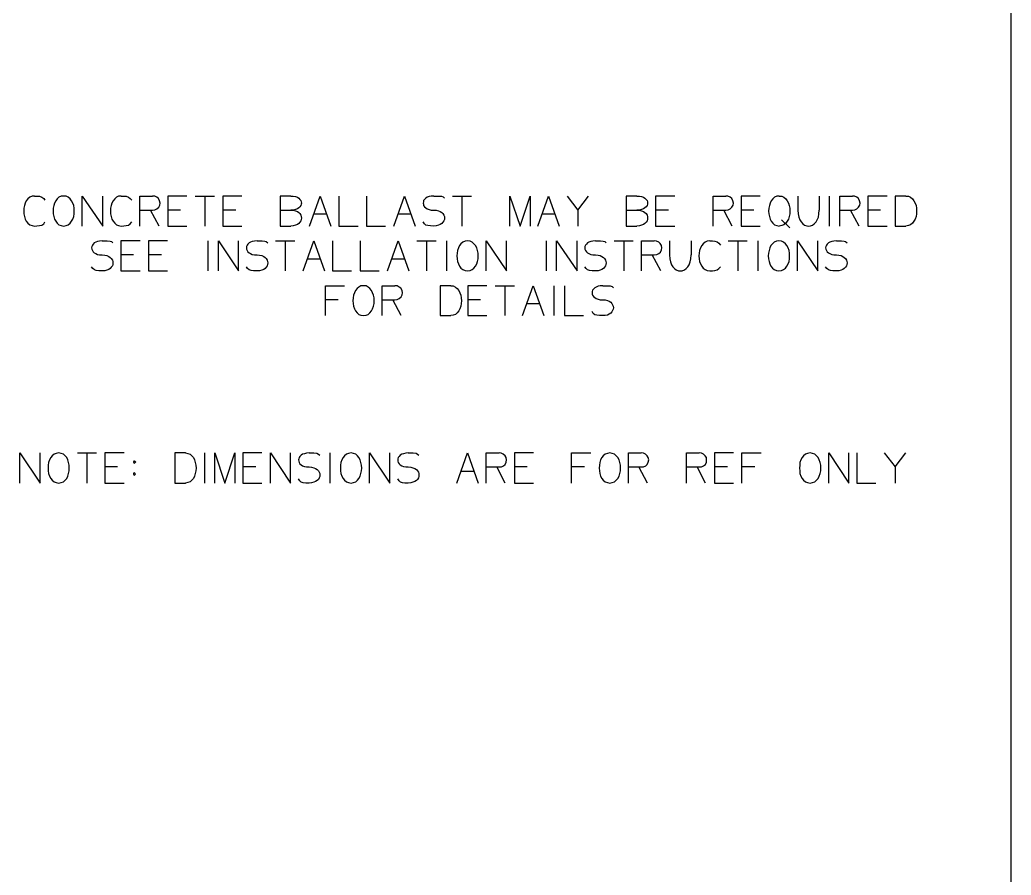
# Model space of a CAD drawing. Extents: x 11 to 601, y 12 to 779.
# Drawn here: x 371.4 to 600.9, y 220.2 to 418.2 of the extents above; entities that cross this region are included whole.
import ezdxf

# ---------------------------------------------------------------- set-up
doc = ezdxf.new("R2010")
doc.units = 0
doc.layers.add('DH152', color=7, linetype='CONTINUOUS')

msp = doc.modelspace()

# ---------------------------------------------------------------- linework, layer by layer
at = {"layer": 'DH152', "color": 7}
for points in [[(600.899985, 12.24), (600.899985, 778.739981)], [(374.759991, 377.399991), (374.219991, 377.339991), (373.679991, 377.099991), (373.259991, 376.739991), (372.899991, 376.319991), (372.659991, 375.779991), (372.479991, 375.179991), (372.359991, 374.579991), (372.299991, 373.919991), (372.359991, 373.259991), (372.479991, 372.659991), (372.659991, 372.059991), (372.899991, 371.579991), (373.259991, 371.099991), (373.679991, 370.739991), (374.219991, 370.559991), (374.759991, 370.439991)], [(374.759991, 377.399991), (375.359991, 377.399991), (375.959991, 377.339991), (376.499991, 377.159991), (376.919991, 376.859991), (377.219991, 376.439991)], [(385.85999, 370.439991), (385.85999, 377.399991), (390.59999, 370.439991), (390.59999, 377.399991)], [(394.85999, 377.399991), (394.25999, 377.339991), (393.77999, 377.099991), (393.35999, 376.739991), (392.99999, 376.319991), (392.69999, 375.779991), (392.51999, 375.179991), (392.39999, 374.579991), (392.39999, 373.919991), (392.39999, 373.259991), (392.51999, 372.659991), (392.69999, 372.059991), (392.99999, 371.579991), (393.35999, 371.099991), (393.77999, 370.739991), (394.25999, 370.559991), (394.85999, 370.439991)], [(394.85999, 377.399991), (395.45999, 377.399991), (395.99999, 377.339991), (396.53999, 377.159991), (396.95999, 376.859991), (397.31999, 376.439991)], [(399.17999, 370.439991), (399.17999, 377.399991), (402.11999, 377.399991)], [(403.85999, 375.779991), (403.73999, 376.319991), (403.49999, 376.799991), (403.13999, 377.099991), (402.65999, 377.339991), (402.11999, 377.399991)], [(410.09999, 377.399991), (405.65999, 377.399991), (405.65999, 370.439991), (410.09999, 370.439991)], [(412.01999, 377.399991), (416.45999, 377.399991)], [(414.23999, 377.399991), (414.23999, 370.439991)], [(422.819989, 377.399991), (418.37999, 377.399991), (418.37999, 370.439991), (422.819989, 370.439991)], [(434.159989, 377.399991), (431.699989, 377.399991), (431.699989, 370.439991), (434.159989, 370.439991)], [(434.159989, 377.399991), (434.699989, 377.339991), (435.239989, 377.279991), (435.659989, 377.099991), (436.019989, 376.919991), (436.259989, 376.619991), (436.439989, 376.379991), (436.559989, 376.079991), (436.619989, 375.779991), (436.559989, 375.479991), (436.439989, 375.179991), (436.259989, 374.879991), (436.019989, 374.639991), (435.659989, 374.459991), (435.239989, 374.279991), (434.699989, 374.159991), (434.159989, 374.159991)], [(438.479989, 370.439991), (440.939989, 377.399991), (443.399989, 370.439991)], [(445.259989, 377.399991), (445.259989, 370.439991), (449.699989, 370.439991)], [(451.619989, 377.399991), (451.619989, 370.439991), (456.059989, 370.439991)], [(457.979989, 370.439991), (460.439988, 377.399991), (462.899988, 370.439991)], [(467.219988, 377.399991), (466.619988, 377.339991), (466.139988, 377.279991), (465.719988, 377.099991), (465.359988, 376.919991), (465.119988, 376.619991), (464.879988, 376.379991), (464.819988, 376.079991), (464.759988, 375.779991), (464.819988, 375.479991), (464.879988, 375.179991), (465.119988, 374.879991), (465.359988, 374.639991), (465.719988, 374.459991), (466.139988, 374.279991), (466.619988, 374.159991), (467.219988, 374.159991)], [(467.219988, 377.399991), (468.359988, 377.399991), (469.019988, 377.339991), (469.379988, 377.219991), (469.679988, 376.919991)], [(471.539988, 377.399991), (475.979988, 377.399991)], [(473.759988, 377.399991), (473.759988, 370.439991)], [(484.799988, 370.439991), (484.799988, 377.399991), (487.199988, 370.439991), (489.539988, 377.399991), (489.539988, 370.439991)], [(491.339988, 370.439991), (493.799988, 377.399991), (496.259988, 370.439991)], [(498.119988, 377.399991), (500.579987, 374.159991), (500.579987, 370.439991)], [(500.579987, 374.159991), (503.039987, 377.399991)], [(514.259987, 377.399991), (511.799987, 377.399991), (511.799987, 370.439991), (514.259987, 370.439991)], [(514.259987, 377.399991), (514.859987, 377.339991), (515.339987, 377.279991), (515.759987, 377.099991), (516.119987, 376.919991), (516.419987, 376.619991), (516.599987, 376.379991), (516.719987, 376.079991), (516.719987, 375.779991), (516.719987, 375.479991), (516.599987, 375.179991), (516.419987, 374.879991), (516.119987, 374.639991), (515.759987, 374.459991), (515.339987, 374.279991), (514.859987, 374.159991), (514.259987, 374.159991)], [(523.019987, 377.399991), (518.579987, 377.399991), (518.579987, 370.439991), (523.019987, 370.439991)], [(531.899987, 370.439991), (531.899987, 377.399991), (534.839987, 377.399991)], [(536.579987, 375.779991), (536.459987, 376.319991), (536.219987, 376.799991), (535.859987, 377.099991), (535.319987, 377.339991), (534.839987, 377.399991)], [(542.819986, 377.399991), (538.379987, 377.399991), (538.379987, 370.439991), (542.819986, 370.439991)], [(547.199986, 377.399991), (546.659986, 377.339991), (546.119986, 377.099991), (545.699986, 376.739991), (545.339986, 376.319991), (545.099986, 375.779991), (544.919986, 375.179991), (544.799986, 374.579991), (544.739986, 373.919991), (544.799986, 373.259991), (544.919986, 372.659991), (545.099986, 372.059991), (545.339986, 371.579991), (545.699986, 371.099991), (546.119986, 370.739991), (546.659986, 370.559991), (547.199986, 370.439991)], [(547.199986, 377.399991), (547.799986, 377.339991), (548.279986, 377.099991), (548.699986, 376.739991), (549.059986, 376.319991), (549.359986, 375.779991), (549.539986, 375.179991), (549.659986, 374.579991), (549.659986, 373.919991), (549.659986, 373.259991), (549.539986, 372.659991), (549.359986, 372.059991), (549.059986, 371.579991), (548.699986, 371.099991), (548.279986, 370.739991), (547.799986, 370.559991), (547.199986, 370.439991)], [(551.519986, 377.399991), (551.519986, 374.159991), (551.579986, 373.259991), (551.759986, 372.539991), (551.999986, 371.879991), (552.299986, 371.399991), (552.659986, 370.979991), (553.079986, 370.679991), (553.559986, 370.499991), (553.979986, 370.439991), (554.459986, 370.499991), (554.879986, 370.679991), (555.299986, 370.979991), (555.719986, 371.399991), (556.019986, 371.879991), (556.259986, 372.539991), (556.379986, 373.259991), (556.439986, 374.159991)], [(556.439986, 377.399991), (556.439986, 374.159991)], [(558.779986, 377.399991), (558.779986, 370.439991)], [(561.239986, 370.439991), (561.239986, 377.399991), (564.179986, 377.399991)], [(565.919986, 375.779991), (565.799986, 376.319991), (565.559986, 376.799991), (565.199986, 377.099991), (564.659986, 377.339991), (564.179986, 377.399991)], [(572.159986, 377.399991), (567.719986, 377.399991), (567.719986, 370.439991), (572.159986, 370.439991)], [(576.539986, 377.399991), (574.079986, 377.399991), (574.079986, 370.439991), (576.539986, 370.439991)], [(576.539986, 377.399991), (577.139986, 377.339991), (577.619986, 377.099991), (578.039986, 376.739991), (578.399986, 376.319991), (578.699986, 375.779991), (578.879986, 375.179991), (578.999986, 374.579991), (578.999986, 373.919991), (578.999986, 373.259991), (578.879986, 372.659991), (578.699986, 372.059991), (578.399986, 371.579991), (578.039986, 371.099991), (577.619986, 370.739991), (577.139986, 370.559991), (576.539986, 370.439991)], [(399.17999, 374.159991), (402.11999, 374.159991)], [(403.61999, 370.439991), (401.63999, 374.159991)], [(402.11999, 374.159991), (402.65999, 374.219991), (403.13999, 374.459991), (403.55999, 374.819991), (403.79999, 375.299991), (403.85999, 375.779991)], [(408.59999, 374.159991), (405.65999, 374.159991)], [(421.379989, 374.159991), (418.37999, 374.159991)], [(431.699989, 374.159991), (434.159989, 374.159991)], [(434.159989, 374.159991), (434.699989, 374.099991), (435.239989, 373.979991), (435.659989, 373.799991), (436.019989, 373.559991), (436.259989, 373.319991), (436.439989, 372.959991), (436.559989, 372.659991), (436.619989, 372.299991), (436.559989, 371.939991), (436.439989, 371.639991), (436.259989, 371.339991), (436.019989, 371.039991), (435.659989, 370.799991), (435.239989, 370.619991), (434.699989, 370.499991), (434.159989, 370.439991)], [(467.219988, 374.159991), (467.819988, 374.099991), (468.299988, 373.979991), (468.719988, 373.799991), (469.079988, 373.559991), (469.319988, 373.319991), (469.559988, 372.959991), (469.679988, 372.659991), (469.679988, 372.299991), (469.679988, 371.939991), (469.559988, 371.639991), (469.319988, 371.339991), (469.079988, 371.039991), (468.719988, 370.799991), (468.299988, 370.619991), (467.819988, 370.499991), (467.219988, 370.439991)], [(511.799987, 374.159991), (514.259987, 374.159991)], [(514.259987, 374.159991), (514.859987, 374.099991), (515.339987, 373.979991), (515.759987, 373.799991), (516.119987, 373.559991), (516.419987, 373.319991), (516.599987, 372.959991), (516.719987, 372.659991), (516.719987, 372.299991), (516.719987, 371.939991), (516.599987, 371.639991), (516.419987, 371.339991), (516.119987, 371.039991), (515.759987, 370.799991), (515.339987, 370.619991), (514.859987, 370.499991), (514.259987, 370.439991)], [(521.579987, 374.159991), (518.579987, 374.159991)], [(531.899987, 374.159991), (534.839987, 374.159991)], [(536.339987, 370.439991), (534.359987, 374.159991)], [(534.839987, 374.159991), (535.379987, 374.219991), (535.859987, 374.459991), (536.219987, 374.819991), (536.519987, 375.299991), (536.579987, 375.779991)], [(541.319986, 374.159991), (538.379987, 374.159991)], [(561.239986, 374.159991), (564.179986, 374.159991)], [(565.679986, 370.439991), (563.699986, 374.159991)], [(564.179986, 374.159991), (564.719986, 374.219991), (565.199986, 374.459991), (565.559986, 374.819991), (565.859986, 375.299991), (565.919986, 375.779991)], [(570.659986, 374.159991), (567.719986, 374.159991)], [(439.439989, 373.259991), (442.439989, 373.259991)], [(458.939989, 373.259991), (461.939988, 373.259991)], [(492.299988, 373.259991), (495.299988, 373.259991)], [(547.739986, 371.879991), (549.659986, 370.019991)], [(374.759991, 370.439991), (375.359991, 370.499991), (375.959991, 370.559991), (376.499991, 370.679991), (376.919991, 370.979991), (377.219991, 371.399991)], [(394.85999, 370.439991), (395.45999, 370.499991), (395.99999, 370.559991), (396.53999, 370.679991), (396.95999, 370.979991), (397.31999, 371.399991)], [(467.219988, 370.439991), (466.439988, 370.499991), (465.839988, 370.559991), (465.419988, 370.679991), (465.059988, 370.979991), (464.759988, 371.399991)], [(390.47999, 367.019991), (389.87999, 366.959991), (389.39999, 366.899991), (388.97999, 366.719991), (388.61999, 366.539991), (388.37999, 366.239991), (388.19999, 365.999991), (388.07999, 365.699991), (388.01999, 365.399991), (388.07999, 365.099991), (388.19999, 364.799991), (388.37999, 364.499991), (388.61999, 364.259991), (388.97999, 364.079991), (389.39999, 363.899991), (389.87999, 363.779991), (390.47999, 363.779991)], [(390.47999, 367.019991), (391.61999, 367.019991), (392.27999, 366.959991), (392.63999, 366.839991), (392.93999, 366.539991)], [(399.23999, 367.019991), (394.79999, 367.019991), (394.79999, 360.059991), (399.23999, 360.059991)], [(405.59999, 367.019991), (401.15999, 367.019991), (401.15999, 360.059991), (405.59999, 360.059991)], [(414.95999, 367.019991), (414.95999, 360.059991)], [(417.35999, 360.059991), (417.35999, 367.019991), (422.039989, 360.059991), (422.039989, 367.019991)], [(426.359989, 367.019991), (425.759989, 366.959991), (425.219989, 366.899991), (424.799989, 366.719991), (424.499989, 366.539991), (424.199989, 366.239991), (424.019989, 365.999991), (423.899989, 365.699991), (423.839989, 365.399991), (423.899989, 365.099991), (424.019989, 364.799991), (424.199989, 364.499991), (424.499989, 364.259991), (424.799989, 364.079991), (425.219989, 363.899991), (425.759989, 363.779991), (426.359989, 363.779991)], [(426.359989, 367.019991), (427.499989, 367.019991), (428.099989, 366.959991), (428.459989, 366.839991), (428.819989, 366.539991)], [(430.619989, 367.019991), (435.059989, 367.019991)], [(432.839989, 367.019991), (432.839989, 360.059991)], [(436.979989, 360.059991), (439.499989, 367.019991), (441.959989, 360.059991)], [(443.759989, 367.019991), (443.759989, 360.059991), (448.199989, 360.059991)], [(450.179989, 367.019991), (450.179989, 360.059991), (454.619989, 360.059991)], [(456.539989, 360.059991), (458.999989, 367.019991), (461.459988, 360.059991)], [(463.319988, 367.019991), (467.759988, 367.019991)], [(465.539988, 367.019991), (465.539988, 360.059991)], [(470.159988, 367.019991), (470.159988, 360.059991)], [(479.339988, 360.059991), (479.339988, 367.019991), (484.079988, 360.059991), (484.079988, 367.019991)], [(493.259988, 367.019991), (493.259988, 360.059991)], [(495.659988, 360.059991), (495.659988, 367.019991), (500.399987, 360.059991), (500.399987, 367.019991)], [(504.659987, 367.019991), (504.059987, 366.959991), (503.579987, 366.899991), (503.159987, 366.719991), (502.799987, 366.539991), (502.559987, 366.239991), (502.319987, 365.999991), (502.199987, 365.699991), (502.199987, 365.399991), (502.199987, 365.099991), (502.319987, 364.799991), (502.559987, 364.499991), (502.799987, 364.259991), (503.159987, 364.079991), (503.579987, 363.899991), (504.059987, 363.779991), (504.659987, 363.779991)], [(504.659987, 367.019991), (505.799987, 367.019991), (506.459987, 366.959991), (506.819987, 366.839991), (507.119987, 366.539991)], [(508.979987, 367.019991), (513.419987, 367.019991)], [(511.199987, 367.019991), (511.199987, 360.059991)], [(515.339987, 360.059991), (515.339987, 367.019991), (518.279987, 367.019991)], [(520.019987, 365.399991), (519.959987, 365.939991), (519.659987, 366.419991), (519.299987, 366.719991), (518.819987, 366.959991), (518.279987, 367.019991)], [(518.279987, 363.779991), (518.879987, 363.839991), (519.359987, 364.079991), (519.719987, 364.439991), (519.959987, 364.919991), (520.019987, 365.399991)], [(521.819987, 367.019991), (521.819987, 363.779991), (521.879987, 362.879991), (522.059987, 362.159991), (522.299987, 361.499991), (522.599987, 361.019991), (522.959987, 360.599991), (523.379987, 360.299991), (523.859987, 360.119991), (524.339987, 360.059991), (524.759987, 360.119991), (525.239987, 360.299991), (525.659987, 360.599991), (526.019987, 361.019991), (526.319987, 361.499991), (526.559987, 362.159991), (526.739987, 362.879991), (526.799987, 363.779991)], [(526.799987, 367.019991), (526.799987, 363.779991)], [(531.119987, 367.019991), (530.519987, 366.959991), (530.039987, 366.719991), (529.559987, 366.359991), (529.259987, 365.939991), (528.959987, 365.399991), (528.779987, 364.799991), (528.659987, 364.199991), (528.599987, 363.539991), (528.659987, 362.879991), (528.779987, 362.279991), (528.959987, 361.679991), (529.259987, 361.199991), (529.559987, 360.719991), (530.039987, 360.359991), (530.519987, 360.179991), (531.119987, 360.059991)], [(531.119987, 367.019991), (531.719987, 367.019991), (532.259987, 366.959991), (532.799987, 366.779991), (533.219987, 366.479991), (533.579987, 366.059991)], [(535.379987, 367.019991), (539.819987, 367.019991)], [(537.599987, 367.019991), (537.599987, 360.059991)], [(542.279986, 367.019991), (542.279986, 360.059991)], [(551.459986, 360.059991), (551.459986, 367.019991), (556.139986, 360.059991), (556.139986, 367.019991)], [(560.459986, 367.019991), (559.859986, 366.959991), (559.379986, 366.899991), (558.899986, 366.719991), (558.599986, 366.539991), (558.299986, 366.239991), (558.119986, 365.999991), (557.999986, 365.699991), (557.939986, 365.399991), (557.999986, 365.099991), (558.119986, 364.799991), (558.299986, 364.499991), (558.599986, 364.259991), (558.899986, 364.079991), (559.379986, 363.899991), (559.859986, 363.779991), (560.459986, 363.779991)], [(560.459986, 367.019991), (561.599986, 367.019991), (562.199986, 366.959991), (562.559986, 366.839991), (562.919986, 366.539991)], [(390.47999, 363.779991), (391.07999, 363.719991), (391.55999, 363.599991), (391.97999, 363.419991), (392.33999, 363.179991), (392.57999, 362.939991), (392.81999, 362.579991), (392.93999, 362.279991), (392.93999, 361.919991), (392.93999, 361.559991), (392.81999, 361.259991), (392.57999, 360.959991), (392.33999, 360.659991), (391.97999, 360.419991), (391.55999, 360.239991), (391.07999, 360.119991), (390.47999, 360.059991)], [(397.73999, 363.779991), (394.79999, 363.779991)], [(404.15999, 363.779991), (401.15999, 363.779991)], [(426.359989, 363.779991), (426.899989, 363.719991), (427.439989, 363.599991), (427.859989, 363.419991), (428.159989, 363.179991), (428.459989, 362.939991), (428.639989, 362.579991), (428.759989, 362.279991), (428.819989, 361.919991), (428.759989, 361.559991), (428.639989, 361.259991), (428.459989, 360.959991), (428.159989, 360.659991), (427.859989, 360.419991), (427.439989, 360.239991), (426.899989, 360.119991), (426.359989, 360.059991)], [(437.999989, 362.879991), (440.999989, 362.879991)], [(457.499989, 362.879991), (460.499988, 362.879991)], [(504.659987, 363.779991), (505.259987, 363.719991), (505.739987, 363.599991), (506.159987, 363.419991), (506.519987, 363.179991), (506.759987, 362.939991), (506.999987, 362.579991), (507.059987, 362.279991), (507.119987, 361.919991), (507.059987, 361.559991), (506.999987, 361.259991), (506.759987, 360.959991), (506.519987, 360.659991), (506.159987, 360.419991), (505.739987, 360.239991), (505.259987, 360.119991), (504.659987, 360.059991)], [(515.339987, 363.779991), (518.279987, 363.779991)], [(519.779987, 360.059991), (517.799987, 363.779991)], [(560.459986, 363.779991), (560.999986, 363.719991), (561.539986, 363.599991), (561.959986, 363.419991), (562.259986, 363.179991), (562.559986, 362.939991), (562.739986, 362.579991), (562.859986, 362.279991), (562.919986, 361.919991), (562.859986, 361.559991), (562.739986, 361.259991), (562.559986, 360.959991), (562.259986, 360.659991), (561.959986, 360.419991), (561.539986, 360.239991), (560.999986, 360.119991), (560.459986, 360.059991)], [(390.47999, 360.059991), (389.69999, 360.119991), (389.09999, 360.179991), (388.67999, 360.299991), (388.31999, 360.599991), (388.01999, 361.019991)], [(426.359989, 360.059991), (425.519989, 360.119991), (424.919989, 360.179991), (424.499989, 360.299991), (424.139989, 360.599991), (423.839989, 361.019991)], [(504.659987, 360.059991), (503.879987, 360.119991), (503.279987, 360.179991), (502.799987, 360.299991), (502.499987, 360.599991), (502.199987, 361.019991)], [(531.119987, 360.059991), (531.719987, 360.119991), (532.259987, 360.179991), (532.799987, 360.299991), (533.219987, 360.599991), (533.579987, 361.019991)], [(560.459986, 360.059991), (559.619986, 360.119991), (559.079986, 360.179991), (558.599986, 360.299991), (558.239986, 360.599991), (557.939986, 361.019991)], [(442.139989, 349.739991), (442.139989, 356.639991), (446.579989, 356.639991)], [(455.279989, 349.739991), (455.279989, 356.639991), (458.219989, 356.639991)], [(459.959989, 355.019991), (459.899989, 355.559991), (459.599989, 356.039991), (459.239989, 356.339991), (458.759989, 356.579991), (458.219989, 356.639991)], [(471.179988, 356.639991), (468.719988, 356.639991), (468.719988, 349.739991), (471.179988, 349.739991)], [(471.179988, 356.639991), (471.719988, 356.579991), (472.259988, 356.339991), (472.679988, 355.979991), (473.039988, 355.559991), (473.279988, 355.019991), (473.459988, 354.419991), (473.579988, 353.819991), (473.639988, 353.159991), (473.579988, 352.499991), (473.459988, 351.899991), (473.279988, 351.299991), (473.039988, 350.819991), (472.679988, 350.339991), (472.259988, 349.979991), (471.719988, 349.799991), (471.179988, 349.739991)], [(479.519988, 356.639991), (475.079988, 356.639991), (475.079988, 349.739991), (479.519988, 349.739991)], [(481.439988, 356.639991), (485.879988, 356.639991)], [(483.659988, 356.639991), (483.659988, 349.739991)], [(487.799988, 349.739991), (490.259988, 356.639991), (492.719988, 349.739991)], [(495.059988, 356.639991), (495.059988, 349.739991)], [(497.459988, 356.639991), (497.459988, 349.739991), (501.899987, 349.739991)], [(506.339987, 356.639991), (505.739987, 356.579991), (505.259987, 356.519991), (504.839987, 356.339991), (504.479987, 356.159991), (504.179987, 355.859991), (503.999987, 355.619991), (503.879987, 355.319991), (503.879987, 355.019991), (503.879987, 354.719991), (503.999987, 354.419991), (504.179987, 354.119991), (504.479987, 353.879991), (504.839987, 353.699991), (505.259987, 353.519991), (505.739987, 353.399991), (506.339987, 353.399991)], [(506.339987, 356.639991), (507.479987, 356.639991), (508.079987, 356.579991), (508.499987, 356.459991), (508.799987, 356.159991)], [(458.219989, 353.399991), (458.759989, 353.459991), (459.239989, 353.699991), (459.659989, 354.059991), (459.899989, 354.539991), (459.959989, 355.019991)], [(445.079989, 353.399991), (442.139989, 353.399991)], [(455.279989, 353.399991), (458.219989, 353.399991)], [(459.719989, 349.739991), (457.739989, 353.399991)], [(478.019988, 353.399991), (475.079988, 353.399991)], [(488.759988, 352.499991), (491.759988, 352.499991)], [(506.339987, 353.399991), (506.879987, 353.339991), (507.419987, 353.219991), (507.839987, 353.039991), (508.199987, 352.799991), (508.439987, 352.559991), (508.619987, 352.199991), (508.739987, 351.899991), (508.799987, 351.539991), (508.739987, 351.179991), (508.619987, 350.879991), (508.439987, 350.579991), (508.199987, 350.279991), (507.839987, 350.039991), (507.419987, 349.859991), (506.879987, 349.739991), (506.339987, 349.739991)], [(506.339987, 349.739991), (505.559987, 349.739991), (504.959987, 349.799991), (504.479987, 349.919991), (504.119987, 350.219991), (503.879987, 350.639991)], [(371.399991, 310.979992), (371.399991, 317.939992), (376.079991, 310.979992), (376.079991, 317.939992)], [(384.71999, 317.939992), (389.15999, 317.939992)], [(386.93999, 317.939992), (386.93999, 310.979992)], [(395.51999, 317.939992), (391.07999, 317.939992), (391.07999, 310.979992), (395.51999, 310.979992)], [(409.73999, 317.939992), (407.27999, 317.939992), (407.27999, 310.979992), (409.73999, 310.979992)], [(409.73999, 317.939992), (410.27999, 317.819992), (410.81999, 317.639992), (411.23999, 317.279992), (411.59999, 316.859992), (411.83999, 316.319992), (412.01999, 315.719992), (412.13999, 315.119992), (412.19999, 314.459992), (412.13999, 313.799992), (412.01999, 313.199992), (411.83999, 312.599992), (411.59999, 312.059992), (411.23999, 311.639992), (410.81999, 311.279992), (410.27999, 311.099992), (409.73999, 310.979992)], [(414.11999, 317.939992), (414.11999, 310.979992)], [(416.51999, 310.979992), (416.51999, 317.939992), (418.85999, 310.979992), (421.199989, 317.939992), (421.199989, 310.979992)], [(427.439989, 317.939992), (422.999989, 317.939992), (422.999989, 310.979992), (427.439989, 310.979992)], [(429.419989, 310.979992), (429.419989, 317.939992), (434.099989, 310.979992), (434.099989, 317.939992)], [(438.359989, 317.939992), (437.759989, 317.879992), (437.279989, 317.759992), (436.859989, 317.639992), (436.499989, 317.399992), (436.259989, 317.159992), (436.079989, 316.919992), (435.959989, 316.619992), (435.899989, 316.319992), (435.959989, 316.019992), (436.079989, 315.719992), (436.259989, 315.419992), (436.499989, 315.179992), (436.859989, 314.999992), (437.279989, 314.819992), (437.759989, 314.699992), (438.359989, 314.699992)], [(438.359989, 317.939992), (439.499989, 317.939992), (440.159989, 317.879992), (440.519989, 317.699992), (440.819989, 317.459992)], [(443.159989, 317.939992), (443.159989, 310.979992)], [(452.339989, 310.979992), (452.339989, 317.939992), (457.079989, 310.979992), (457.079989, 317.939992)], [(461.339988, 317.939992), (460.739988, 317.879992), (460.259988, 317.759992), (459.839989, 317.639992), (459.479989, 317.399992), (459.239989, 317.159992), (458.999989, 316.919992), (458.939989, 316.619992), (458.879989, 316.319992), (458.939989, 316.019992), (458.999989, 315.719992), (459.239989, 315.419992), (459.479989, 315.179992), (459.839989, 314.999992), (460.259988, 314.819992), (460.739988, 314.699992), (461.339988, 314.699992)], [(461.339988, 317.939992), (462.479988, 317.939992), (463.139988, 317.879992), (463.499988, 317.699992), (463.799988, 317.459992)], [(472.559988, 310.979992), (475.019988, 317.939992), (477.539988, 310.979992)], [(479.339988, 310.979992), (479.339988, 317.939992), (482.339988, 317.939992)], [(484.079988, 316.319992), (483.959988, 316.859992), (483.719988, 317.279992), (483.299988, 317.639992), (482.819988, 317.879992), (482.339988, 317.939992)], [(490.319988, 317.939992), (485.879988, 317.939992), (485.879988, 310.979992), (490.319988, 310.979992)], [(499.139988, 310.979992), (499.139988, 317.939992), (503.579987, 317.939992)], [(512.279987, 310.979992), (512.279987, 317.939992), (515.279987, 317.939992)], [(517.019987, 316.319992), (516.899987, 316.859992), (516.659987, 317.279992), (516.239987, 317.639992), (515.759987, 317.879992), (515.279987, 317.939992)], [(525.719987, 310.979992), (525.719987, 317.939992), (528.659987, 317.939992)], [(530.399987, 316.319992), (530.339987, 316.859992), (530.039987, 317.279992), (529.679987, 317.639992), (529.199987, 317.879992), (528.659987, 317.939992)], [(536.639987, 317.939992), (532.199987, 317.939992), (532.199987, 310.979992), (536.639987, 310.979992)], [(538.559987, 310.979992), (538.559987, 317.939992), (542.999986, 317.939992)], [(558.659986, 310.979992), (558.659986, 317.939992), (563.339986, 310.979992), (563.339986, 317.939992)], [(565.139986, 317.939992), (565.139986, 310.979992), (569.579986, 310.979992)], [(571.499986, 317.939992), (574.019986, 314.699992), (574.019986, 310.979992)], [(574.019986, 314.699992), (576.479986, 317.939992)], [(394.01999, 314.699992), (391.07999, 314.699992)], [(397.91999, 316.079992), (397.79999, 316.019992), (397.67999, 315.899992), (397.67999, 315.779992), (397.79999, 315.659992), (397.91999, 315.599992)], [(397.91999, 316.079992), (398.09999, 316.019992), (398.15999, 315.899992), (398.15999, 315.779992), (398.03999, 315.659992), (397.91999, 315.599992)], [(425.999989, 314.699992), (422.999989, 314.699992)], [(438.359989, 314.699992), (438.959989, 314.639992), (439.439989, 314.519992), (439.859989, 314.339992), (440.219989, 314.099992), (440.519989, 313.799992), (440.699989, 313.499992), (440.819989, 313.199992), (440.819989, 312.839992), (440.819989, 312.479992), (440.699989, 312.179992), (440.519989, 311.819992), (440.219989, 311.579992), (439.859989, 311.339992), (439.439989, 311.159992), (438.959989, 311.039992), (438.359989, 310.979992)], [(461.339988, 314.699992), (461.939988, 314.639992), (462.419988, 314.519992), (462.839988, 314.339992), (463.199988, 314.099992), (463.439988, 313.799992), (463.679988, 313.499992), (463.799988, 313.199992), (463.799988, 312.839992), (463.799988, 312.479992), (463.679988, 312.179992), (463.439988, 311.819992), (463.199988, 311.579992), (462.839988, 311.339992), (462.419988, 311.159992), (461.939988, 311.039992), (461.339988, 310.979992)], [(479.339988, 314.699992), (482.339988, 314.699992)], [(483.779988, 310.979992), (481.799988, 314.699992)], [(482.339988, 314.699992), (482.879988, 314.759992), (483.359988, 314.939992), (483.719988, 315.299992), (483.959988, 315.779992), (484.079988, 316.319992)], [(488.819988, 314.699992), (485.879988, 314.699992)], [(502.139987, 314.699992), (499.139988, 314.699992)], [(512.279987, 314.699992), (515.279987, 314.699992)], [(516.719987, 310.979992), (514.739987, 314.699992)], [(515.279987, 314.699992), (515.819987, 314.759992), (516.299987, 314.939992), (516.659987, 315.299992), (516.899987, 315.779992), (517.019987, 316.319992)], [(525.719987, 314.699992), (528.659987, 314.699992)], [(530.159987, 310.979992), (528.179987, 314.699992)], [(528.659987, 314.699992), (529.199987, 314.759992), (529.679987, 314.939992), (530.099987, 315.299992), (530.339987, 315.779992), (530.399987, 316.319992)], [(535.199987, 314.699992), (532.199987, 314.699992)], [(541.559986, 314.699992), (538.559987, 314.699992)], [(473.579988, 313.739992), (476.519988, 313.739992)], [(438.359989, 310.979992), (437.579989, 310.979992), (436.979989, 311.039992), (436.559989, 311.219992), (436.199989, 311.459992), (435.899989, 311.939992)], [(461.339988, 310.979992), (460.559988, 310.979992), (459.959989, 311.039992), (459.539989, 311.219992), (459.179989, 311.459992), (458.879989, 311.939992)]]:
    msp.add_lwpolyline(points, dxfattribs=at)
for points in [[(381.53999, 370.439991), (382.13999, 370.559991), (382.61999, 370.739991), (383.03999, 371.099991), (383.39999, 371.579991), (383.69999, 372.059991), (383.87999, 372.659991), (383.99999, 373.259991), (383.99999, 373.919991), (383.99999, 374.579991), (383.87999, 375.179991), (383.69999, 375.779991), (383.39999, 376.319991), (383.03999, 376.739991), (382.61999, 377.099991), (382.13999, 377.339991), (381.53999, 377.399991), (380.99999, 377.339991), (380.45999, 377.099991), (380.03999, 376.739991), (379.739991, 376.319991), (379.439991, 375.779991), (379.259991, 375.179991), (379.139991, 374.579991), (379.079991, 373.919991), (379.139991, 373.259991), (379.259991, 372.659991), (379.439991, 372.059991), (379.739991, 371.579991), (380.03999, 371.099991), (380.45999, 370.739991), (380.99999, 370.559991)], [(475.019988, 360.059991), (475.619988, 360.179991), (476.099988, 360.359991), (476.519988, 360.719991), (476.879988, 361.199991), (477.179988, 361.679991), (477.359988, 362.279991), (477.479988, 362.879991), (477.539988, 363.539991), (477.479988, 364.199991), (477.359988, 364.799991), (477.179988, 365.399991), (476.879988, 365.939991), (476.519988, 366.359991), (476.099988, 366.719991), (475.619988, 366.959991), (475.019988, 367.019991), (474.479988, 366.959991), (473.939988, 366.719991), (473.519988, 366.359991), (473.219988, 365.939991), (472.919988, 365.399991), (472.739988, 364.799991), (472.619988, 364.199991), (472.559988, 363.539991), (472.619988, 362.879991), (472.739988, 362.279991), (472.919988, 361.679991), (473.219988, 361.199991), (473.519988, 360.719991), (473.939988, 360.359991), (474.479988, 360.179991)], [(547.139986, 360.059991), (547.739986, 360.179991), (548.219986, 360.359991), (548.639986, 360.719991), (548.999986, 361.199991), (549.239986, 361.679991), (549.479986, 362.279991), (549.599986, 362.879991), (549.599986, 363.539991), (549.599986, 364.199991), (549.479986, 364.799991), (549.239986, 365.399991), (548.999986, 365.939991), (548.639986, 366.359991), (548.219986, 366.719991), (547.739986, 366.959991), (547.139986, 367.019991), (546.539986, 366.959991), (546.059986, 366.719991), (545.639986, 366.359991), (545.279986, 365.939991), (545.039986, 365.399991), (544.859986, 364.799991), (544.739986, 364.199991), (544.679986, 363.539991), (544.739986, 362.879991), (544.859986, 362.279991), (545.039986, 361.679991), (545.279986, 361.199991), (545.639986, 360.719991), (546.059986, 360.359991), (546.539986, 360.179991)], [(450.959989, 349.739991), (451.559989, 349.799991), (452.039989, 349.979991), (452.459989, 350.339991), (452.819989, 350.819991), (453.059989, 351.299991), (453.299989, 351.899991), (453.419989, 352.499991), (453.419989, 353.159991), (453.419989, 353.819991), (453.299989, 354.419991), (453.059989, 355.019991), (452.819989, 355.559991), (452.459989, 355.979991), (452.039989, 356.339991), (451.559989, 356.579991), (450.959989, 356.639991), (450.359989, 356.579991), (449.879989, 356.339991), (449.459989, 355.979991), (449.099989, 355.559991), (448.859989, 355.019991), (448.679989, 354.419991), (448.559989, 353.819991), (448.499989, 353.159991), (448.559989, 352.499991), (448.679989, 351.899991), (448.859989, 351.299991), (449.099989, 350.819991), (449.459989, 350.339991), (449.879989, 349.979991), (450.359989, 349.799991)], [(380.39999, 310.979992), (380.93999, 311.099992), (381.47999, 311.279992), (381.89999, 311.639992), (382.25999, 312.059992), (382.49999, 312.599992), (382.67999, 313.199992), (382.79999, 313.799992), (382.85999, 314.459992), (382.79999, 315.119992), (382.67999, 315.719992), (382.49999, 316.319992), (382.25999, 316.859992), (381.89999, 317.279992), (381.47999, 317.639992), (380.93999, 317.819992), (380.39999, 317.939992), (379.799991, 317.819992), (379.319991, 317.639992), (378.899991, 317.279992), (378.539991, 316.859992), (378.239991, 316.319992), (378.059991, 315.719992), (377.939991, 315.119992), (377.939991, 314.459992), (377.939991, 313.799992), (378.059991, 313.199992), (378.239991, 312.599992), (378.539991, 312.059992), (378.899991, 311.639992), (379.319991, 311.279992), (379.799991, 311.099992)], [(448.079989, 310.979992), (448.619989, 311.099992), (449.159989, 311.279992), (449.579989, 311.639992), (449.879989, 312.059992), (450.179989, 312.599992), (450.359989, 313.199992), (450.479989, 313.799992), (450.539989, 314.459992), (450.479989, 315.119992), (450.359989, 315.719992), (450.179989, 316.319992), (449.879989, 316.859992), (449.579989, 317.279992), (449.159989, 317.639992), (448.619989, 317.819992), (448.079989, 317.939992), (447.479989, 317.819992), (446.999989, 317.639992), (446.579989, 317.279992), (446.219989, 316.859992), (445.919989, 316.319992), (445.739989, 315.719992), (445.619989, 315.119992), (445.619989, 314.459992), (445.619989, 313.799992), (445.739989, 313.199992), (445.919989, 312.599992), (446.219989, 312.059992), (446.579989, 311.639992), (446.999989, 311.279992), (447.479989, 311.099992)], [(507.959987, 310.979992), (508.559987, 311.099992), (509.039987, 311.279992), (509.459987, 311.639992), (509.819987, 312.059992), (510.119987, 312.599992), (510.299987, 313.199992), (510.419987, 313.799992), (510.419987, 314.459992), (510.419987, 315.119992), (510.299987, 315.719992), (510.119987, 316.319992), (509.819987, 316.859992), (509.459987, 317.279992), (509.039987, 317.639992), (508.559987, 317.819992), (507.959987, 317.939992), (507.419987, 317.819992), (506.879987, 317.639992), (506.459987, 317.279992), (506.159987, 316.859992), (505.859987, 316.319992), (505.679987, 315.719992), (505.559987, 315.119992), (505.499987, 314.459992), (505.559987, 313.799992), (505.679987, 313.199992), (505.859987, 312.599992), (506.159987, 312.059992), (506.459987, 311.639992), (506.879987, 311.279992), (507.419987, 311.099992)], [(554.339986, 310.979992), (554.939986, 311.099992), (555.419986, 311.279992), (555.839986, 311.639992), (556.199986, 312.059992), (556.439986, 312.599992), (556.679986, 313.199992), (556.799986, 313.799992), (556.799986, 314.459992), (556.799986, 315.119992), (556.679986, 315.719992), (556.439986, 316.319992), (556.199986, 316.859992), (555.839986, 317.279992), (555.419986, 317.639992), (554.939986, 317.819992), (554.339986, 317.939992), (553.739986, 317.819992), (553.259986, 317.639992), (552.839986, 317.279992), (552.479986, 316.859992), (552.239986, 316.319992), (551.999986, 315.719992), (551.939986, 315.119992), (551.879986, 314.459992), (551.939986, 313.799992), (551.999986, 313.199992), (552.239986, 312.599992), (552.479986, 312.059992), (552.839986, 311.639992), (553.259986, 311.279992), (553.739986, 311.099992)], [(397.91999, 313.319992), (397.73999, 313.259992), (397.67999, 313.139992), (397.67999, 313.019992), (397.79999, 312.899992), (397.91999, 312.839992), (398.03999, 312.899992), (398.15999, 313.019992), (398.09999, 313.139992), (398.03999, 313.259992)]]:
    msp.add_lwpolyline(points, close=True, dxfattribs=at)

doc.saveas('drawing.dxf')
